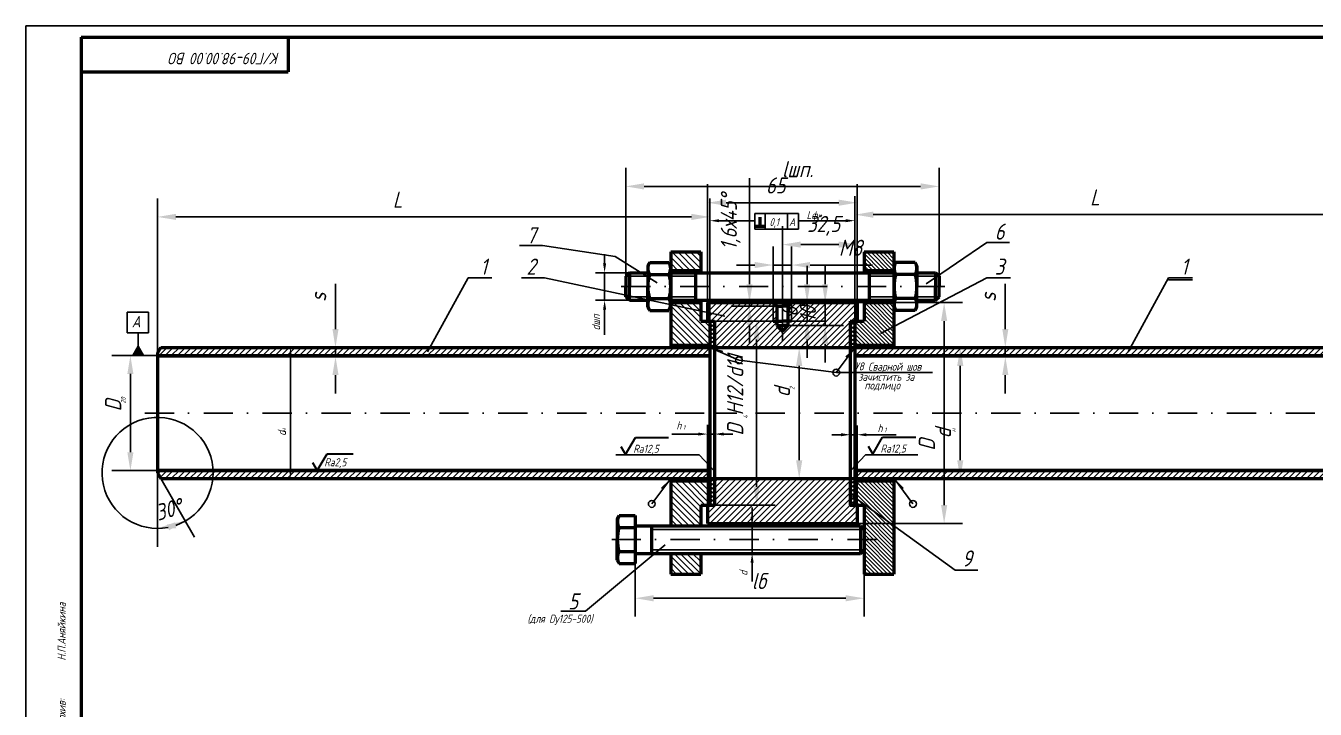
# Model space of a CAD drawing. Header units: millimetres. Extents: x 138 to 6596, y 111 to 3335.
# Drawn here: x 2186.3 to 2466.5, y 556.2 to 704.7 of the extents above; entities that cross this region are included whole.
import ezdxf

# ---------------------------------------------------------------- set-up
doc = ezdxf.new("R2010")
doc.units = ezdxf.units.MM
doc.header["$LTSCALE"] = 0.5
doc.header["$MEASUREMENT"] = 0
doc.linetypes.add('DASHDOT', pattern=[25.4, 12.7, -6.35, 0, -6.35])
doc.styles.get("Standard").update_dxf_attribs({"font": 'romand.shx', "width": 0.8, "oblique": 15, "height": 3.5})
doc.dimstyles.get("Standard").update_dxf_attribs({"dimscale": 0, "dimtxt": 3.5, "dimasz": 4, "dimexe": 4, "dimexo": 0, "dimgap": 2, "dimtad": 1, "dimlfac": 10, "dimrnd": 0.0035, "dimtxsty": 'Standard', "dimcen": 0.09, "dimclrd": 5, "dimazin": 2, "dimtfac": 1, "dimtix": 1, "dimtmove": 0, "dimatfit": 0, "dimfxl": 0, "dimtolj": 1, "dimtzin": 0, "dimarcsym": 0})

# ---------------------------------------------------------------- blocks, each defined once
blk = doc.blocks.new('*D287')
at = {"color": 0, "linetype": 'Continuous', "lineweight": -2}
for p, q in [((2334.48, 644.58), (2334.48, 670.29)), ((2366.98, 644.58), (2366.98, 670.29))]:
    blk.add_line(p, q, dxfattribs=at)
at = {"color": 5, "linetype": 'Continuous', "lineweight": -2}
blk.add_line((2338.48, 666.29), (2362.98, 666.29), dxfattribs=at)
at = {"color": 5, "linetype": 'Continuous', "lineweight": 25}
for points in [[(2338.48, 666.95), (2338.48, 665.62), (2334.48, 666.29)], [(2362.98, 666.95), (2362.98, 665.62), (2366.98, 666.29)]]:
    blk.add_solid(points, dxfattribs=at)
at = {"layer": 'Defpoints', "color": 0, "linetype": 'Continuous', "lineweight": 25}
for p in [(2366.98, 666.29), (2334.48, 644.58), (2366.98, 644.58)]:
    blk.add_point(p, dxfattribs=at)
at = {"color": 0, "linetype": 'Continuous', "lineweight": 25, "insert": (2349.27, 670.04), "char_height": 3.5, "attachment_point": 5}
blk.add_mtext('\\A1;65', dxfattribs=at)
blk = doc.blocks.new('*D288')
at = {"color": 0, "linetype": 'Continuous', "lineweight": -2}
for p, q in [((2335.98, 640.58), (2349.13, 640.58)), ((2335.98, 600.58), (2349.13, 600.58))]:
    blk.add_line(p, q, dxfattribs=at)
at = {"color": 5, "linetype": 'Continuous', "lineweight": -2}
blk.add_line((2345.13, 636.58), (2345.13, 604.58), dxfattribs=at)
at = {"color": 5, "linetype": 'Continuous', "lineweight": 25}
for points in [[(2344.47, 636.58), (2345.8, 636.58), (2345.13, 640.58)], [(2344.47, 604.58), (2345.8, 604.58), (2345.13, 600.58)]]:
    blk.add_solid(points, dxfattribs=at)
at = {"layer": 'Defpoints', "color": 0, "linetype": 'Continuous', "lineweight": 25}
for p in [(2335.98, 640.58), (2335.98, 600.58), (2345.13, 600.58)]:
    blk.add_point(p, dxfattribs=at)
at = {"color": 0, "linetype": 'Continuous', "lineweight": 25, "insert": (2340.47, 624.48), "char_height": 3.5, "attachment_point": 5, "rotation": 90}
blk.add_mtext('\\A1;D Н12/d11', dxfattribs=at)
blk = doc.blocks.new('*D289')
at = {"color": 5, "linetype": 'Continuous', "lineweight": -2}
for p, q in [((2360.02, 648.58), (2360.02, 652.58)), ((2360.02, 639.58), (2360.02, 644.58)), ((2360.02, 635.58), (2360.02, 631.58))]:
    blk.add_line(p, q, dxfattribs=at)
at = {"color": 0, "linetype": 'Continuous', "lineweight": -2}
for p, q in [((2350.73, 644.58), (2364.02, 644.58)), ((2350.73, 639.58), (2364.02, 639.58))]:
    blk.add_line(p, q, dxfattribs=at)
at = {"color": 5, "linetype": 'Continuous', "lineweight": 25}
for points in [[(2359.36, 648.58), (2360.69, 648.58), (2360.02, 644.58)], [(2359.36, 635.58), (2360.69, 635.58), (2360.02, 639.58)]]:
    blk.add_solid(points, dxfattribs=at)
at = {"layer": 'Defpoints', "color": 0, "linetype": 'Continuous', "lineweight": 25}
for p in [(2350.73, 644.58), (2360.02, 644.58), (2350.73, 639.58)]:
    blk.add_point(p, dxfattribs=at)
at = {"color": 0, "linetype": 'Continuous', "lineweight": 25, "insert": (2356.27, 642.08), "char_height": 3.5, "attachment_point": 5, "rotation": 90}
blk.add_mtext('\\A1;10', dxfattribs=at)
blk = doc.blocks.new('*D290')
at = {"color": 5, "linetype": 'Continuous', "lineweight": -2}
for p, q in [((2356.1, 648.58), (2356.1, 652.58)), ((2356.1, 640.58), (2356.1, 644.58)), ((2356.1, 636.58), (2356.1, 632.58))]:
    blk.add_line(p, q, dxfattribs=at)
at = {"color": 0, "linetype": 'Continuous', "lineweight": -2}
for p, q in [((2352.73, 644.58), (2360.1, 644.58)), ((2352.73, 640.58), (2360.1, 640.58))]:
    blk.add_line(p, q, dxfattribs=at)
at = {"color": 5, "linetype": 'Continuous', "lineweight": 25}
for points in [[(2355.43, 648.58), (2356.76, 648.58), (2356.1, 644.58)], [(2355.43, 636.58), (2356.76, 636.58), (2356.1, 640.58)]]:
    blk.add_solid(points, dxfattribs=at)
at = {"layer": 'Defpoints', "color": 0, "linetype": 'Continuous', "lineweight": 25}
for p in [(2352.73, 644.58), (2356.1, 644.58), (2352.73, 640.58)]:
    blk.add_point(p, dxfattribs=at)
at = {"color": 0, "linetype": 'Continuous', "lineweight": 25, "insert": (2352.35, 642.58), "char_height": 3.5, "attachment_point": 5, "rotation": 90}
blk.add_mtext('\\A1;8', dxfattribs=at)
blk = doc.blocks.new('*D291')
at = {"color": 0, "linetype": 'Continuous', "lineweight": -2}
for p, q in [((2348.73, 644.58), (2348.73, 656.74)), ((2352.73, 644.58), (2352.73, 656.74))]:
    blk.add_line(p, q, dxfattribs=at)
at = {"color": 5, "linetype": 'Continuous', "lineweight": -2}
for p, q in [((2344.73, 652.74), (2340.73, 652.74)), ((2348.73, 652.74), (2352.73, 652.74)), ((2356.73, 652.74), (2370.33, 652.74))]:
    blk.add_line(p, q, dxfattribs=at)
at = {"color": 5, "linetype": 'Continuous', "lineweight": 25}
for points in [[(2344.73, 653.41), (2344.73, 652.08), (2348.73, 652.74)], [(2356.73, 653.41), (2356.73, 652.08), (2352.73, 652.74)]]:
    blk.add_solid(points, dxfattribs=at)
at = {"layer": 'Defpoints', "color": 0, "linetype": 'Continuous', "lineweight": 25}
for p in [(2352.73, 652.74), (2348.73, 644.58), (2352.73, 644.58)]:
    blk.add_point(p, dxfattribs=at)
at = {"color": 0, "linetype": 'Continuous', "lineweight": 25, "insert": (2365.53, 656.49), "char_height": 3.5, "attachment_point": 5}
blk.add_mtext('\\A1;М8', dxfattribs=at)
blk = doc.blocks.new('*D292')
at = {"color": 5, "linetype": 'Continuous', "lineweight": -2}
for p, q in [((2343.58, 648.58), (2343.58, 671.65)), ((2343.58, 643.78), (2343.58, 644.58)), ((2343.58, 639.78), (2343.58, 635.78))]:
    blk.add_line(p, q, dxfattribs=at)
at = {"color": 0, "linetype": 'Continuous', "lineweight": -2}
for p, q in [((2348.73, 644.58), (2339.58, 644.58)), ((2349.53, 643.78), (2339.58, 643.78))]:
    blk.add_line(p, q, dxfattribs=at)
at = {"color": 5, "linetype": 'Continuous', "lineweight": 25}
for points in [[(2342.91, 648.58), (2344.25, 648.58), (2343.58, 644.58)], [(2342.91, 639.78), (2344.25, 639.78), (2343.58, 643.78)]]:
    blk.add_solid(points, dxfattribs=at)
at = {"layer": 'Defpoints', "color": 0, "linetype": 'Continuous', "lineweight": 25}
for p in [(2343.58, 644.58), (2348.73, 644.58), (2349.53, 643.78)]:
    blk.add_point(p, dxfattribs=at)
at = {"color": 0, "linetype": 'Continuous', "lineweight": 25, "insert": (2339.5, 662.12), "char_height": 3.5, "attachment_point": 5, "rotation": 90}
blk.add_mtext('\\A1;1,6х45°', dxfattribs=at)
blk = doc.blocks.new('*D293')
at = {"color": 5, "linetype": 'Continuous', "lineweight": -2}
for p, q in [((2253.63, 638.83), (2253.63, 648.66)), ((2253.63, 632.83), (2253.63, 634.83)), ((2253.63, 628.83), (2253.63, 624.83))]:
    blk.add_line(p, q, dxfattribs=at)
at = {"color": 0, "linetype": 'Continuous', "lineweight": -2}
for p, q in [((2334.98, 634.83), (2249.63, 634.83)), ((2334.98, 632.83), (2249.63, 632.83))]:
    blk.add_line(p, q, dxfattribs=at)
at = {"color": 5, "linetype": 'Continuous', "lineweight": 25}
for points in [[(2252.97, 638.83), (2254.3, 638.83), (2253.63, 634.83)], [(2252.97, 628.83), (2254.3, 628.83), (2253.63, 632.83)]]:
    blk.add_solid(points, dxfattribs=at)
at = {"layer": 'Defpoints', "color": 0, "linetype": 'Continuous', "lineweight": 25}
for p in [(2334.98, 634.83), (2253.63, 632.83), (2334.98, 632.83)]:
    blk.add_point(p, dxfattribs=at)
at = {"color": 0, "linetype": 'Continuous', "lineweight": 25, "insert": (2249.88, 645.74), "char_height": 3.5, "attachment_point": 5, "rotation": 90}
blk.add_mtext('\\A1;s', dxfattribs=at)
blk = doc.blocks.new('*D281')
at = {"color": 0, "linetype": 'Continuous', "lineweight": -2}
for p, q in [((2360.5, 634.83), (2393.38, 634.83)), ((2360.5, 606.33), (2393.38, 606.33))]:
    blk.add_line(p, q, dxfattribs=at)
at = {"color": 5, "linetype": 'Continuous', "lineweight": -2}
blk.add_line((2389.38, 630.83), (2389.38, 610.33), dxfattribs=at)
at = {"color": 5, "linetype": 'Continuous', "lineweight": 25}
for points in [[(2388.71, 630.83), (2390.05, 630.83), (2389.38, 634.83)], [(2388.71, 610.33), (2390.05, 610.33), (2389.38, 606.33)]]:
    blk.add_solid(points, dxfattribs=at)
at = {"layer": 'Defpoints', "color": 0, "linetype": 'Continuous', "lineweight": 25}
for p in [(2360.5, 634.83), (2360.5, 606.33), (2389.38, 606.33)]:
    blk.add_point(p, dxfattribs=at)
at = {"color": 0, "linetype": 'Continuous', "lineweight": 25, "insert": (2385.63, 616.17), "char_height": 3.5, "attachment_point": 5, "rotation": 90}
blk.add_mtext('\\A1;d', dxfattribs=at)
blk = doc.blocks.new('*D282')
at = {"color": 5, "linetype": 'Continuous', "lineweight": -2}
for p, q in [((2399.16, 638.83), (2399.16, 648.66)), ((2399.16, 632.83), (2399.16, 634.83)), ((2399.16, 628.83), (2399.16, 624.83))]:
    blk.add_line(p, q, dxfattribs=at)
at = {"color": 0, "linetype": 'Continuous', "lineweight": -2}
for p, q in [((2480.5, 634.83), (2395.16, 634.83)), ((2480.5, 632.83), (2395.16, 632.83))]:
    blk.add_line(p, q, dxfattribs=at)
at = {"color": 5, "linetype": 'Continuous', "lineweight": 25}
for points in [[(2398.5, 638.83), (2399.83, 638.83), (2399.16, 634.83)], [(2398.5, 628.83), (2399.83, 628.83), (2399.16, 632.83)]]:
    blk.add_solid(points, dxfattribs=at)
at = {"layer": 'Defpoints', "color": 0, "linetype": 'Continuous', "lineweight": 25}
for p in [(2480.5, 634.83), (2399.16, 632.83), (2480.5, 632.83)]:
    blk.add_point(p, dxfattribs=at)
at = {"color": 0, "linetype": 'Continuous', "lineweight": 25, "insert": (2395.41, 645.74), "char_height": 3.5, "attachment_point": 5, "rotation": 90}
blk.add_mtext('\\A1;s', dxfattribs=at)
blk = doc.blocks.new('*D283')
at = {"color": 0, "linetype": 'Continuous', "lineweight": -2}
for p, q in [((2350.73, 644.58), (2350.73, 661.18)), ((2366.98, 644.58), (2366.98, 661.18))]:
    blk.add_line(p, q, dxfattribs=at)
at = {"color": 5, "linetype": 'Continuous', "lineweight": -2}
blk.add_line((2354.73, 657.18), (2362.98, 657.18), dxfattribs=at)
at = {"color": 5, "linetype": 'Continuous', "lineweight": 25}
for points in [[(2354.73, 657.85), (2354.73, 656.51), (2350.73, 657.18)], [(2362.98, 657.85), (2362.98, 656.51), (2366.98, 657.18)]]:
    blk.add_solid(points, dxfattribs=at)
at = {"layer": 'Defpoints', "color": 0, "linetype": 'Continuous', "lineweight": 25}
for p in [(2366.98, 657.18), (2350.73, 644.58), (2366.98, 644.58)]:
    blk.add_point(p, dxfattribs=at)
at = {"color": 0, "linetype": 'Continuous', "lineweight": 25, "insert": (2359.69, 661.26), "char_height": 3.5, "attachment_point": 5}
blk.add_mtext('\\A1;32,5', dxfattribs=at)
blk = doc.blocks.new('*D284')
at = {"color": 0, "linetype": 'Continuous', "lineweight": -2}
for p, q in [((2214.98, 633.58), (2214.98, 667.2)), ((2334.98, 634.83), (2334.98, 667.2))]:
    blk.add_line(p, q, dxfattribs=at)
at = {"color": 5, "linetype": 'Continuous', "lineweight": -2}
blk.add_line((2218.98, 663.2), (2330.98, 663.2), dxfattribs=at)
at = {"color": 5, "linetype": 'Continuous', "lineweight": 25}
for points in [[(2218.98, 663.87), (2218.98, 662.54), (2214.98, 663.2)], [(2330.98, 663.87), (2330.98, 662.54), (2334.98, 663.2)]]:
    blk.add_solid(points, dxfattribs=at)
at = {"layer": 'Defpoints', "color": 0, "linetype": 'Continuous', "lineweight": 25}
for p in [(2334.98, 663.2), (2214.98, 633.58), (2334.98, 634.83)]:
    blk.add_point(p, dxfattribs=at)
at = {"color": 0, "linetype": 'Continuous', "lineweight": 25, "insert": (2267.14, 666.95), "char_height": 3.5, "attachment_point": 5}
blk.add_mtext('\\A1;L', dxfattribs=at)
blk = doc.blocks.new('*D285')
at = {"color": 0, "linetype": 'Continuous', "lineweight": -2}
for p, q in [((2366.48, 634.83), (2366.48, 667.69)), ((2486.48, 633.58), (2486.48, 667.69))]:
    blk.add_line(p, q, dxfattribs=at)
at = {"color": 5, "linetype": 'Continuous', "lineweight": -2}
blk.add_line((2370.48, 663.69), (2482.48, 663.69), dxfattribs=at)
at = {"color": 5, "linetype": 'Continuous', "lineweight": 25}
for points in [[(2370.48, 664.36), (2370.48, 663.02), (2366.48, 663.69)], [(2482.48, 664.36), (2482.48, 663.02), (2486.48, 663.69)]]:
    blk.add_solid(points, dxfattribs=at)
at = {"layer": 'Defpoints', "color": 0, "linetype": 'Continuous', "lineweight": 25}
for p in [(2486.48, 663.69), (2366.48, 634.83), (2486.48, 633.58)]:
    blk.add_point(p, dxfattribs=at)
at = {"color": 0, "linetype": 'Continuous', "lineweight": 25, "insert": (2418.64, 667.44), "char_height": 3.5, "attachment_point": 5}
blk.add_mtext('\\A1;L', dxfattribs=at)
blk = doc.blocks.new('*D294')
at = {"color": 0, "linetype": 'Continuous', "lineweight": -2}
for p, q in [((2214.98, 633.08), (2205.07, 633.08)), ((2214.98, 608.08), (2205.07, 608.08))]:
    blk.add_line(p, q, dxfattribs=at)
at = {"color": 5, "linetype": 'Continuous', "lineweight": -2}
blk.add_line((2209.07, 612.08), (2209.07, 629.08), dxfattribs=at)
at = {"color": 5, "linetype": 'Continuous', "lineweight": 25}
for points in [[(2208.41, 629.08), (2209.74, 629.08), (2209.07, 633.08)], [(2208.41, 612.08), (2209.74, 612.08), (2209.07, 608.08)]]:
    blk.add_solid(points, dxfattribs=at)
at = {"layer": 'Defpoints', "color": 0, "linetype": 'Continuous', "lineweight": 25}
for p in [(2209.07, 633.08), (2214.98, 633.08), (2214.98, 608.08)]:
    blk.add_point(p, dxfattribs=at)
at = {"color": 0, "linetype": 'Continuous', "lineweight": 25, "insert": (2205.32, 622.21), "char_height": 3.5, "attachment_point": 5, "rotation": 90}
blk.add_mtext('\\A1;D', dxfattribs=at)
blk = doc.blocks.new('*D295')
at = {"color": 0, "linetype": 'Continuous', "lineweight": -2}
for p, q in [((2318.73, 593.08), (2318.73, 576.34)), ((2368.48, 593.08), (2368.48, 576.34))]:
    blk.add_line(p, q, dxfattribs=at)
at = {"color": 5, "linetype": 'Continuous', "lineweight": -2}
blk.add_line((2322.73, 580.34), (2364.48, 580.34), dxfattribs=at)
at = {"color": 5, "linetype": 'Continuous', "lineweight": 25}
for points in [[(2322.73, 581), (2322.73, 579.67), (2318.73, 580.34)], [(2364.48, 581), (2364.48, 579.67), (2368.48, 580.34)]]:
    blk.add_solid(points, dxfattribs=at)
at = {"layer": 'Defpoints', "color": 0, "linetype": 'Continuous', "lineweight": 25}
for p in [(2318.73, 593.08), (2368.48, 593.08), (2368.48, 580.34)]:
    blk.add_point(p, dxfattribs=at)
at = {"color": 0, "linetype": 'Continuous', "lineweight": 25, "insert": (2345.62, 584.09), "char_height": 3.5, "attachment_point": 5}
blk.add_mtext('\\A1;lб', dxfattribs=at)
blk = doc.blocks.new('*D296')
at = {"color": 0, "linetype": 'Continuous', "lineweight": -2}
for p, q in [((2316.68, 648.08), (2316.68, 673.83)), ((2384.77, 648.08), (2384.77, 673.83))]:
    blk.add_line(p, q, dxfattribs=at)
at = {"color": 5, "linetype": 'Continuous', "lineweight": -2}
blk.add_line((2320.68, 669.83), (2380.77, 669.83), dxfattribs=at)
at = {"color": 5, "linetype": 'Continuous', "lineweight": 25}
for points in [[(2320.68, 670.5), (2320.68, 669.16), (2316.68, 669.83)], [(2380.77, 670.5), (2380.77, 669.16), (2384.77, 669.83)]]:
    blk.add_solid(points, dxfattribs=at)
at = {"layer": 'Defpoints', "color": 0, "linetype": 'Continuous', "lineweight": 25}
for p in [(2384.77, 669.83), (2316.68, 648.08), (2384.77, 648.08)]:
    blk.add_point(p, dxfattribs=at)
at = {"color": 0, "linetype": 'Continuous', "lineweight": 25, "insert": (2354.04, 673.58), "char_height": 3.5, "attachment_point": 5}
blk.add_mtext('\\A1;lшп.', dxfattribs=at)
blk = doc.blocks.new('*D286')
at = {"color": 0, "linetype": 'Continuous', "lineweight": -2}
for p, q in [((2365.48, 634.83), (2350.38, 634.83)), ((2365.48, 606.33), (2350.38, 606.33))]:
    blk.add_line(p, q, dxfattribs=at)
at = {"color": 5, "linetype": 'Continuous', "lineweight": -2}
blk.add_line((2354.38, 630.83), (2354.38, 610.33), dxfattribs=at)
at = {"color": 5, "linetype": 'Continuous', "lineweight": 25}
for points in [[(2353.71, 630.83), (2355.05, 630.83), (2354.38, 634.83)], [(2353.71, 610.33), (2355.05, 610.33), (2354.38, 606.33)]]:
    blk.add_solid(points, dxfattribs=at)
at = {"layer": 'Defpoints', "color": 0, "linetype": 'Continuous', "lineweight": 25}
for p in [(2365.48, 634.83), (2354.38, 606.33), (2365.48, 606.33)]:
    blk.add_point(p, dxfattribs=at)
at = {"color": 0, "linetype": 'Continuous', "lineweight": 25, "insert": (2350.63, 625.1), "char_height": 3.5, "attachment_point": 5, "rotation": 90}
blk.add_mtext('\\A1;d', dxfattribs=at)
blk = doc.blocks.new('*D298')
at = {"color": 0, "linetype": 'Continuous', "lineweight": -2}
for p, q in [((2366.98, 644.58), (2389.87, 644.58)), ((2366.98, 596.58), (2389.87, 596.58))]:
    blk.add_line(p, q, dxfattribs=at)
at = {"color": 5, "linetype": 'Continuous', "lineweight": -2}
blk.add_line((2385.87, 640.58), (2385.87, 600.58), dxfattribs=at)
at = {"color": 5, "linetype": 'Continuous', "lineweight": 25}
for points in [[(2385.2, 640.58), (2386.54, 640.58), (2385.87, 644.58)], [(2385.2, 600.58), (2386.54, 600.58), (2385.87, 596.58)]]:
    blk.add_solid(points, dxfattribs=at)
at = {"layer": 'Defpoints', "color": 0, "linetype": 'Continuous', "lineweight": 25}
for p in [(2366.98, 644.58), (2366.98, 596.58), (2385.87, 596.58)]:
    blk.add_point(p, dxfattribs=at)
at = {"color": 0, "linetype": 'Continuous', "lineweight": 25, "insert": (2382.12, 613.67), "char_height": 3.5, "attachment_point": 5, "rotation": 90}
blk.add_mtext('\\A1;D', dxfattribs=at)
blk = doc.blocks.new('*D299')
at = {"color": 0, "linetype": 'Continuous', "lineweight": -2}
for p, q in [((2215.7, 606.33), (2222.98, 593.65)), ((2214.98, 604.27), (2214.98, 591.52))]:
    blk.add_line(p, q, dxfattribs=at)
at = {"color": 5, "linetype": 'Continuous', "lineweight": -2}
blk.add_arc((2214.98, 607.58), 12.07, 289.0824, 280.8153, dxfattribs=at)
at = {"color": 5, "linetype": 'Continuous', "lineweight": 25}
for points in [[(2219.03, 595.52), (2218.81, 596.84), (2214.98, 595.52)], [(2217.01, 596.35), (2217.47, 595.1), (2220.99, 597.12)]]:
    blk.add_solid(points, dxfattribs=at)
at = {"layer": 'Defpoints', "color": 0, "linetype": 'Continuous', "lineweight": 25}
for p in [(2214.98, 607.58), (2214.98, 607.58), (2215.7, 606.33), (2214.98, 604.27), (2217.06, 595.7)]:
    blk.add_point(p, dxfattribs=at)
at = {"color": 0, "linetype": 'Continuous', "lineweight": 25, "insert": (2217.34, 599.61), "char_height": 3.5, "attachment_point": 5, "rotation": 16.5071}
blk.add_mtext('\\A1;30°', dxfattribs=at)

msp = doc.modelspace()

# ---------------------------------------------------------------- hatches: boundary and pattern name
at = {"linetype": 'Continuous', "lineweight": 25}
h = msp.add_hatch(dxfattribs=at)
h.set_pattern_fill('ANSI31', color=256, scale=7.5, angle=90, style=0)
h.set_pattern_definition([(135, (2118.6246, 347.8918), (-0.6629126, -0.6629126), [])])
h.paths.add_polyline_path([(2332.9765, 651.5812), (2332.9765, 655.5812), (2326.4765, 655.5812), (2326.4765, 651.5812)])
h.paths.add_polyline_path([(2332.9765, 642.7328), (2332.9765, 644.5812), (2326.4765, 644.5812), (2326.4765, 644.1126)])
h.paths.add_polyline_path([(2332.9765, 640.5812), (2332.9765, 642.7328), (2326.4765, 644.1126), (2326.4765, 635.3312), (2334.9765, 635.3312), (2334.9765, 640.5812)])
h.paths.add_polyline_path([(2332.9765, 600.5812), (2334.9765, 600.5812), (2334.9765, 605.8312), (2326.4765, 605.8312), (2326.4765, 596.0812), (2332.9765, 596.0812)])
h.paths.add_polyline_path([(2332.9765, 585.5812), (2332.9765, 590.0812), (2326.4765, 590.0812), (2326.4765, 585.5812)])
h = msp.add_hatch(dxfattribs=at)
h.set_pattern_fill('ANSI31', color=256, scale=5, angle=90, style=0)
h.set_pattern_definition([(135, (2118.0942, 337.2926), (-0.4419417, -0.4419417), [])])
h.paths.add_polyline_path([(2374.9765, 644.5812), (2368.4765, 644.5812), (2368.4765, 640.5812), (2366.4765, 640.5812), (2366.4765, 635.3312), (2374.9765, 635.3312)])
h.paths.add_polyline_path([(2368.4765, 655.5812), (2368.4765, 651.5812), (2374.9765, 651.5812), (2374.9765, 655.5812)])
h.paths.add_polyline_path([(2368.4765, 593.0812), (2368.4765, 585.5812), (2374.9765, 585.5812), (2374.9765, 605.8312), (2366.4765, 605.8312), (2366.4765, 600.5812), (2368.4765, 600.5812)])
h = msp.add_hatch(dxfattribs=at)
h.set_pattern_fill('ANSI31', color=256, scale=7.5, style=0)
h.set_pattern_definition([(45, (2118.0942, 337.2926), (-0.6629126, 0.6629126), [])])
h.paths.add_polyline_path([(2350.7265, 638.4046), (2349.5316, 639.5812), (2349.5316, 640.5812), (2348.7265, 640.5812), (2348.7265, 644.5812), (2334.9765, 644.5812), (2334.9765, 640.5812), (2335.9765, 640.5812), (2335.9765, 634.8312), (2365.4765, 634.8312), (2365.4765, 640.5812), (2366.4765, 640.5812), (2366.4765, 644.5812), (2352.7265, 644.5812), (2352.7265, 640.5812), (2351.9215, 640.5812), (2351.9215, 639.5812)])
h.paths.add_polyline_path([(2366.9765, 644.5812), (2366.4765, 644.5812), (2366.4765, 640.5812), (2366.9765, 640.5812)])
h.paths.add_polyline_path([(2352.7265, 644.5812), (2351.9215, 643.7812), (2351.9215, 640.5812), (2352.7265, 640.5812)], flags=17)
h.paths.add_polyline_path([(2349.5316, 643.7812), (2348.7265, 644.5812), (2348.7265, 640.5812), (2349.5316, 640.5812)], flags=17)
h.paths.add_polyline_path([(2334.9765, 644.5812), (2334.4765, 644.5812), (2334.4765, 642.4143), (2334.9765, 642.3082)])
h.paths.add_polyline_path([(2334.9765, 642.3082), (2334.4765, 642.4143), (2334.4765, 640.5812), (2334.9765, 640.5812)])
h.paths.add_polyline_path([(2365.4765, 606.3312), (2335.9765, 606.3312), (2335.9765, 600.5812), (2334.4765, 600.5812), (2334.4765, 596.5812), (2366.9765, 596.5812), (2366.9765, 600.5812), (2365.4765, 600.5812)])
h.paths.add_polyline_path([(2356.8361, 640.5872), (2356.8361, 643.5752), (2359.4611, 643.5752), (2359.4611, 640.5872)], flags=24)
h.paths.add_polyline_path([(2352.9101, 641.5541), (2352.9101, 643.6083), (2355.5351, 643.6083), (2355.5351, 641.5541)], flags=24)
h = msp.add_hatch(dxfattribs=at)
h.set_pattern_fill('ANSI37', color=256, scale=5, style=0)
h.set_pattern_definition([(45, (2118.0942, 337.2926), (-0.4419417, 0.4419417), []), (135, (2118.0942, 337.2926), (-0.4419417, -0.4419417), [])])
h.paths.add_polyline_path([(2334.9765, 635.3312), (2334.9765, 634.8312), (2335.9765, 634.8312), (2335.9765, 640.5812), (2334.9765, 640.5812)])
h.paths.add_polyline_path([(2366.4765, 640.5812), (2365.4765, 640.5812), (2365.4765, 634.8312), (2366.4765, 634.8312), (2366.4765, 635.3312)])
h.paths.add_polyline_path([(2335.9765, 606.3312), (2334.9765, 606.3312), (2334.9765, 600.5812), (2335.9765, 600.5812)])
h.paths.add_polyline_path([(2366.4765, 606.3312), (2365.4765, 606.3312), (2365.4765, 600.5812), (2366.4765, 600.5812)])
h = msp.add_hatch(dxfattribs=at)
h.set_pattern_fill('ANSI37', color=256, scale=0.125, style=0)
h.set_pattern_definition([(45, (2118.094196, 337.127994), (-0.01104854346, 0.01104854346), []), (135, (2118.094196, 337.127994), (-0.01104854346, -0.01104854346), [])])
h.paths.add_polyline_path([(2210.7494, 635.0885), (2210.7452, 635.0813), (2210.7452, 633.0812), (2211.9409, 633.0812)])
h.paths.add_polyline_path([(2209.5748, 633.0812), (2210.7452, 633.0812), (2210.7452, 635.0813)])
h = msp.add_hatch(dxfattribs=at)
h.set_pattern_fill('ANSI31', color=256, scale=7.5, style=0)
h.set_pattern_definition([(45, (2119.122, 352.3653), (-0.6629126, 0.6629126), [])])
h.paths.add_polyline_path([(2334.4765, 608.0812), (2249.6583, 608.0812), (2249.6575, 608.0799), (2249.6568, 608.0812), (2214.9765, 608.0812), (2214.9765, 607.5812), (2215.6342, 606.4374), (2215.7404, 606.3312), (2245.853, 606.3312), (2326.4528, 606.3312), (2326.4765, 606.358), (2326.4765, 606.3312), (2334.4765, 606.3312)])
h.paths.add_polyline_path([(2486.4765, 607.5812), (2486.4765, 608.0812), (2366.9765, 608.0812), (2366.9765, 606.3312), (2374.9979, 606.3312), (2374.9765, 606.3598), (2374.9765, 606.358), (2375.0002, 606.3312), (2485.7127, 606.3312), (2485.8189, 606.4374)])
h.paths.add_polyline_path([(2486.4765, 633.5812), (2485.7578, 634.8312), (2366.4947, 634.8312), (2366.4765, 634.8069), (2366.4765, 633.0812), (2486.4765, 633.0812)])

# ---------------------------------------------------------------- linework, layer by layer
at = {"color": 4}
msp.add_line((2608.8466, 704.7306), (2186.3466, 704.7306), dxfattribs=at)
at = {"linetype": 'Continuous', "lineweight": 25}
for p, q in [((2186.3466, 704.7306), (2186.3466, 407.7306)), ((2334.9765, 640.5812), (2334.9765, 664.121)), ((2366.4765, 640.5812), (2366.4765, 664.121)), ((2298.6447, 656.9677), (2293.6232, 656.9677)), ((2314.3697, 654.591), (2298.6447, 656.9677)), ((2381.9401, 648.6791), (2395.1381, 657.658)), ((2395.1381, 657.658), (2400.0523, 657.658)), ((2323.4876, 648.9133), (2314.3697, 654.591)), ((2273.6592, 633.9112), (2282.4282, 649.9936)), ((2282.4282, 649.9936), (2287.5942, 649.9936)), ((2299.0387, 649.9374), (2294.0104, 649.9374)), ((2338.2596, 641.6112), (2299.0387, 649.9374)), ((2317.4808, 651.0812), (2310.1018, 651.0812)), ((2316.6808, 650.2936), (2321.4808, 650.2936)), ((2326.2131, 650.2936), (2331.8439, 650.2936)), ((2375.2399, 650.2936), (2369.6091, 650.2936)), ((2395.1407, 649.9936), (2372.0222, 637.8902)), ((2384.7722, 650.2936), (2379.9722, 650.2936)), ((2395.1407, 649.9936), (2400.3067, 649.9936)), ((2425.8793, 633.9112), (2434.6483, 649.9936)), ((2434.6483, 649.9936), (2439.8143, 649.9936)), ((2434.6483, 649.4936), (2439.8143, 649.4936)), ((2317.4808, 645.0812), (2310.1018, 645.0812)), ((2316.6808, 645.8688), (2321.4808, 645.8688)), ((2326.4722, 645.8688), (2331.8439, 645.8688)), ((2348.7265, 644.5812), (2348.7265, 640.5812)), ((2350.7265, 646.4505), (2350.7265, 636.2326)), ((2352.7265, 644.5812), (2352.7265, 640.5812)), ((2374.9808, 645.8688), (2369.6091, 645.8688)), ((2384.7722, 645.8688), (2379.9722, 645.8688)), ((2215.3147, 633.0797), (2217.0647, 634.8297)), ((2215.6342, 634.725), (2215.7389, 634.8297)), ((2215.6952, 634.8312), (2245.853, 634.8312)), ((2216.6406, 633.0797), (2218.3906, 634.8297)), ((2217.9664, 633.0797), (2219.7164, 634.8297)), ((2219.2922, 633.0797), (2221.0422, 634.8297)), ((2220.618, 633.0797), (2222.368, 634.8297)), ((2221.9439, 633.0797), (2223.6939, 634.8297)), ((2223.2697, 633.0797), (2225.0197, 634.8297)), ((2224.5955, 633.0797), (2226.3455, 634.8297)), ((2225.9213, 633.0797), (2227.6713, 634.8297)), ((2227.2472, 633.0797), (2228.9972, 634.8297)), ((2228.573, 633.0797), (2230.323, 634.8297)), ((2229.8988, 633.0797), (2231.6488, 634.8297)), ((2231.2246, 633.0797), (2232.9746, 634.8297)), ((2232.5505, 633.0797), (2234.3005, 634.8297)), ((2233.8763, 633.0797), (2235.6263, 634.8297)), ((2235.2021, 633.0797), (2236.9521, 634.8297)), ((2236.5279, 633.0797), (2238.2779, 634.8297)), ((2237.8538, 633.0797), (2239.6038, 634.8297)), ((2239.1796, 633.0797), (2240.9296, 634.8297)), ((2240.5054, 633.0797), (2242.2554, 634.8297)), ((2241.8312, 633.0797), (2243.5812, 634.8297)), ((2243.1571, 633.0797), (2244.9071, 634.8297)), ((2244.4829, 633.0797), (2246.2329, 634.8297)), ((2245.8087, 633.0797), (2247.5587, 634.8297)), ((2247.1345, 633.0797), (2248.8845, 634.8297)), ((2248.4604, 633.0797), (2250.2104, 634.8297)), ((2249.7862, 633.0797), (2251.5362, 634.8297)), ((2251.112, 633.0797), (2252.862, 634.8297)), ((2252.4378, 633.0797), (2254.1878, 634.8297)), ((2253.7637, 633.0797), (2255.5137, 634.8297)), ((2255.0895, 633.0797), (2256.8395, 634.8297)), ((2256.4153, 633.0797), (2258.1653, 634.8297)), ((2257.7411, 633.0797), (2259.4911, 634.8297)), ((2259.067, 633.0797), (2260.817, 634.8297)), ((2260.3928, 633.0797), (2262.1428, 634.8297)), ((2261.7186, 633.0797), (2263.4686, 634.8297)), ((2263.0444, 633.0797), (2264.7944, 634.8297)), ((2264.3703, 633.0797), (2266.1203, 634.8297)), ((2265.6961, 633.0797), (2267.4461, 634.8297)), ((2267.0219, 633.0797), (2268.7719, 634.8297)), ((2268.3477, 633.0797), (2270.0977, 634.8297)), ((2269.6736, 633.0797), (2271.4236, 634.8297)), ((2270.9994, 633.0797), (2272.7494, 634.8297)), ((2272.3252, 633.0797), (2274.0752, 634.8297)), ((2273.651, 633.0797), (2275.401, 634.8297)), ((2274.9769, 633.0797), (2276.7269, 634.8297)), ((2276.3027, 633.0797), (2278.0527, 634.8297)), ((2277.6285, 633.0797), (2279.3785, 634.8297)), ((2278.9543, 633.0797), (2280.7043, 634.8297)), ((2280.2802, 633.0797), (2282.0302, 634.8297)), ((2281.606, 633.0797), (2283.356, 634.8297)), ((2282.9318, 633.0797), (2284.6818, 634.8297)), ((2284.2576, 633.0797), (2286.0076, 634.8297)), ((2285.5835, 633.0797), (2287.3335, 634.8297)), ((2286.9093, 633.0797), (2288.6593, 634.8297)), ((2288.2351, 633.0797), (2289.9851, 634.8297)), ((2289.5609, 633.0797), (2291.3109, 634.8297)), ((2290.8868, 633.0797), (2292.6368, 634.8297)), ((2292.2126, 633.0797), (2293.9626, 634.8297)), ((2293.5384, 633.0797), (2295.2884, 634.8297)), ((2294.8642, 633.0797), (2296.6142, 634.8297)), ((2296.1901, 633.0797), (2297.9401, 634.8297)), ((2297.5159, 633.0797), (2299.2659, 634.8297)), ((2298.8417, 633.0797), (2300.5917, 634.8297)), ((2300.1675, 633.0797), (2301.9175, 634.8297)), ((2301.4934, 633.0797), (2303.2434, 634.8297)), ((2302.8192, 633.0797), (2304.5692, 634.8297)), ((2304.145, 633.0797), (2305.895, 634.8297)), ((2305.4708, 633.0797), (2307.2208, 634.8297)), ((2306.7967, 633.0797), (2308.5467, 634.8297)), ((2308.1225, 633.0797), (2309.8725, 634.8297)), ((2309.4483, 633.0797), (2311.1983, 634.8297)), ((2310.7741, 633.0797), (2312.5241, 634.8297)), ((2312.1, 633.0797), (2313.85, 634.8297)), ((2313.4258, 633.0797), (2315.1758, 634.8297)), ((2314.7516, 633.0797), (2316.5016, 634.8297)), ((2316.0775, 633.0797), (2317.8275, 634.8297)), ((2317.4033, 633.0797), (2319.1533, 634.8297)), ((2318.7291, 633.0797), (2320.4791, 634.8297)), ((2320.0549, 633.0797), (2321.8049, 634.8297)), ((2321.3808, 633.0797), (2323.1308, 634.8297)), ((2322.7066, 633.0797), (2324.4566, 634.8297)), ((2324.0324, 633.0797), (2325.7824, 634.8297)), ((2325.3582, 633.0797), (2327.1082, 634.8297)), ((2326.6841, 633.0797), (2328.4341, 634.8297)), ((2328.0099, 633.0797), (2329.7599, 634.8297)), ((2329.3357, 633.0797), (2331.0857, 634.8297)), ((2330.6615, 633.0797), (2332.4115, 634.8297)), ((2331.9874, 633.0797), (2333.7374, 634.8297)), ((2333.3132, 633.0797), (2334.9765, 634.7431)), ((2334.5765, 633.0797), (2334.9765, 633.4798)), ((2214.9765, 633.0812), (2210.7474, 633.0812)), ((2214.9765, 632.8312), (2334.9765, 632.8312)), ((2341.3142, 632.0651), (2362.4518, 629.3803)), ((2366.4765, 632.8312), (2486.4765, 632.8312)), ((2362.4518, 629.3803), (2383.3072, 629.3803)), ((2334.4765, 600.5812), (2334.4765, 618.056)), ((2335.9765, 600.5812), (2335.9765, 616.9238)), ((2365.4765, 600.5812), (2365.4765, 617.8712)), ((2366.9765, 600.5812), (2366.9765, 617.8712)), ((2321.2802, 611.5226), (2314.5568, 611.5282)), ((2332.6533, 611.5226), (2321.2802, 611.5226)), ((2335.9765, 607.9703), (2332.6533, 611.5226)), ((2365.4765, 607.9703), (2368.7997, 611.5226)), ((2368.7997, 611.5226), (2380.1728, 611.5226)), ((2214.9765, 608.3312), (2334.9765, 608.3312)), ((2366.4765, 608.3312), (2486.4765, 608.3312)), ((2214.9765, 607.5812), (2214.9765, 604.2742)), ((2215.6342, 606.4374), (2215.7389, 606.3327)), ((2215.6952, 606.3312), (2245.853, 606.3312)), ((2365.9504, 602.5917), (2388.2729, 586.4646)), ((2368.4765, 595.2845), (2322.2746, 595.2845)), ((2325.2921, 591.9424), (2307.9501, 577.5306)), ((2368.4765, 590.8779), (2322.2746, 590.8779)), ((2388.2729, 586.4646), (2393.171, 586.4646)), ((2307.9501, 577.5306), (2302.6273, 577.5306))]:
    msp.add_line(p, q, dxfattribs=at)
for p, q in [((2188.3466, 704.7306), (2608.8466, 704.7306)), ((2208.3963, 638.0329), (2208.3963, 642.4938)), ((2208.3963, 642.4938), (2213.0174, 642.4938)), ((2213.0174, 642.4938), (2213.0174, 638.0329)), ((2213.0174, 638.0329), (2208.3963, 638.0329)), ((2210.7452, 633.0812), (2210.7452, 638.0329)), ((2211.0278, 638.0329), (2213.0174, 638.0329)), ((2209.5748, 633.0812), (2210.7494, 635.0885)), ((2210.7494, 635.0885), (2211.9409, 633.0812)), ((2334.9783, 634.829), (2341.2688, 632.0696)), ((2366.5356, 634.886), (2362.4246, 629.3828)), ((2211.9409, 633.0812), (2209.5748, 633.0812)), ((2326.4676, 606.3479), (2322.3566, 600.8447)), ((2374.9854, 606.3479), (2379.0964, 600.8447))]:
    msp.add_line(p, q)
at = {"lineweight": 50}
for p, q in [((2198.3466, 702.2306), (2198.3466, 410.2306)), ((2198.3466, 702.2306), (2606.3466, 702.2306)), ((2243.3466, 702.2306), (2243.3466, 694.7306)), ((2198.3466, 694.7306), (2243.3466, 694.7306)), ((2344.8857, 661.1871), (2346.8619, 661.1871)), ((2345.8738, 661.1871), (2345.8738, 663.1386))]:
    msp.add_line(p, q, dxfattribs=at)
at = {"color": 5, "linetype": 'Continuous', "lineweight": 25}
for p, q in [((2336.9765, 662.3754), (2344.7734, 662.3754)), ((2354.2279, 662.3754), (2364.4765, 662.3754)), ((2312.1018, 653.0812), (2312.1018, 655.0812)), ((2312.1018, 651.0812), (2312.1018, 645.0812)), ((2312.1018, 643.0812), (2312.1018, 637.5648)), ((2243.853, 632.8312), (2243.853, 608.3312)), ((2332.4765, 616.0108), (2326.7196, 616.0108)), ((2335.9765, 616.0108), (2334.4765, 616.0108)), ((2337.9765, 616.0108), (2339.9765, 616.0108)), ((2363.4765, 615.8712), (2361.4765, 615.8712)), ((2365.4765, 615.8712), (2366.9765, 615.8712)), ((2368.9765, 615.8712), (2375.4668, 615.8712)), ((2344.1478, 598.0812), (2344.1478, 600.0812)), ((2344.1478, 596.0812), (2344.1478, 590.0812)), ((2344.1478, 588.0812), (2344.1478, 584.0023))]:
    msp.add_line(p, q, dxfattribs=at)
at = {"lineweight": 25}
for p, q in [((2344.7734, 660.5587), (2344.7734, 663.9167)), ((2344.7734, 663.9167), (2353.7114, 663.9167)), ((2344.7959, 663.9167), (2347.5581, 663.9167)), ((2346.9967, 663.9167), (2346.9967, 660.5587)), ((2351.8746, 660.5587), (2351.8746, 663.9167)), ((2353.5542, 663.9167), (2354.2279, 663.9167)), ((2354.2279, 663.9167), (2354.2279, 660.5587)), ((2354.2279, 660.5587), (2344.7734, 660.5587)), ((2347.5581, 660.5587), (2351.6004, 660.5587))]:
    msp.add_line(p, q, dxfattribs=at)
at = {"linetype": 'Continuous', "lineweight": 50}
for p, q in [((2326.4765, 655.5812), (2326.4765, 634.8312)), ((2326.4765, 655.5812), (2332.9765, 655.5812)), ((2332.9765, 655.5812), (2332.9765, 651.0812)), ((2368.4765, 655.5812), (2368.4765, 651.0812)), ((2368.4765, 655.5812), (2374.9765, 655.5812)), ((2374.9765, 655.5812), (2374.9765, 634.8312)), ((2321.4808, 652.5824), (2321.8974, 653.3074)), ((2321.8974, 653.3074), (2326.0499, 653.3074)), ((2326.4722, 652.5824), (2326.0556, 653.3074)), ((2374.9808, 652.5824), (2375.3974, 653.3074)), ((2379.5556, 653.3074), (2375.4031, 653.3074)), ((2379.9722, 652.5824), (2379.5556, 653.3074)), ((2317.4808, 651.0812), (2316.6808, 650.2936)), ((2317.4808, 651.0812), (2316.6808, 650.2936)), ((2316.6808, 650.2936), (2316.6808, 648.0824)), ((2316.6808, 650.2936), (2316.6808, 648.0812)), ((2316.6808, 650.2854), (2316.6808, 648.0824)), ((2316.6808, 650.2854), (2316.6808, 648.0824)), ((2317.4808, 651.0812), (2321.4808, 651.0812)), ((2317.4808, 651.0812), (2317.4808, 648.0824)), ((2317.4808, 651.0812), (2317.4808, 648.0824)), ((2317.4808, 651.0812), (2317.4808, 648.0824)), ((2317.4808, 651.0812), (2317.4808, 648.0824)), ((2321.4808, 652.5824), (2321.4808, 648.0824)), ((2321.8489, 650.6924), (2326.1041, 650.6924)), ((2326.4722, 652.5824), (2326.4722, 648.0824)), ((2326.4722, 651.5812), (2332.9765, 651.5812)), ((2326.4722, 651.0812), (2374.9808, 651.0812)), ((2331.8585, 651.0812), (2331.8585, 645.0812)), ((2368.4765, 651.5812), (2374.9765, 651.5812)), ((2369.5945, 651.0812), (2369.5945, 645.0812)), ((2374.9808, 652.5824), (2374.9808, 648.0824)), ((2379.6041, 650.6924), (2375.3489, 650.6924)), ((2379.9722, 652.5824), (2379.9722, 648.0824)), ((2379.9722, 651.0812), (2383.9722, 651.0812)), ((2383.9722, 651.0812), (2383.9722, 648.0812)), ((2383.9722, 651.0812), (2383.9722, 648.0824)), ((2383.9722, 651.0812), (2384.7722, 650.2936)), ((2383.9722, 651.0812), (2383.9722, 648.0824)), ((2383.9722, 651.0812), (2383.9722, 648.0824)), ((2383.9722, 651.0812), (2383.9722, 648.0824)), ((2383.9722, 651.0812), (2384.7722, 650.2936)), ((2383.9789, 651.0699), (2384.7772, 650.2805)), ((2383.9789, 651.0699), (2384.7772, 650.2805)), ((2384.7722, 650.2936), (2384.7722, 648.0824)), ((2384.7722, 650.2936), (2384.7722, 648.0812)), ((2384.7722, 650.2854), (2384.7722, 648.0824)), ((2384.7722, 650.2854), (2384.7722, 648.0824)), ((2316.6808, 645.877), (2316.6808, 648.0812)), ((2316.6808, 645.877), (2316.6808, 648.08)), ((2316.6808, 645.8688), (2316.6808, 648.08)), ((2316.6808, 645.8688), (2316.6808, 648.08)), ((2317.4808, 645.0812), (2317.4808, 648.08)), ((2317.4808, 645.0812), (2317.4808, 648.08)), ((2317.4808, 645.0812), (2317.4808, 648.08)), ((2317.4808, 645.0812), (2317.4808, 648.08)), ((2321.4808, 643.5824), (2321.4808, 648.0824)), ((2326.4722, 643.5824), (2326.4722, 648.0824)), ((2374.9808, 643.5824), (2374.9808, 648.0824)), ((2379.9722, 643.5824), (2379.9722, 648.0824)), ((2383.9722, 645.0812), (2383.9722, 648.0812)), ((2383.9722, 645.0812), (2383.9722, 648.08)), ((2383.9722, 645.0812), (2383.9722, 648.08)), ((2383.9722, 645.0812), (2383.9722, 648.08)), ((2383.9722, 645.0812), (2383.9722, 648.08)), ((2384.7722, 645.877), (2384.7722, 648.0812)), ((2384.7722, 645.877), (2384.7722, 648.08)), ((2384.7722, 645.8688), (2384.7722, 648.08)), ((2384.7722, 645.8688), (2384.7722, 648.08)), ((2317.4808, 645.0812), (2316.6808, 645.8688)), ((2317.4808, 645.0812), (2316.6808, 645.8688)), ((2317.4808, 645.0812), (2321.4808, 645.0812)), ((2321.8489, 645.4724), (2326.1041, 645.4724)), ((2326.4722, 645.0812), (2374.9765, 645.0812)), ((2326.4765, 644.5812), (2332.9765, 644.5812)), ((2332.9765, 645.0812), (2332.9765, 640.5812)), ((2334.4765, 644.5812), (2334.4765, 640.5812)), ((2334.4765, 644.5812), (2366.9765, 644.5812)), ((2348.7265, 644.5812), (2349.5316, 643.7812)), ((2352.7265, 644.5812), (2351.9215, 643.7812)), ((2366.9765, 644.5812), (2366.9765, 640.5812)), ((2368.4765, 645.0812), (2368.4765, 640.5812)), ((2368.4765, 644.5812), (2374.9765, 644.5812)), ((2379.6041, 645.4724), (2375.3489, 645.4724)), ((2379.9722, 645.0812), (2383.9722, 645.0812)), ((2383.9722, 645.0812), (2384.7722, 645.8688)), ((2383.9722, 645.0812), (2384.7722, 645.8688)), ((2383.9789, 645.0925), (2384.7772, 645.8819)), ((2383.9789, 645.0925), (2384.7772, 645.8819)), ((2321.4808, 643.5824), (2321.8974, 642.8574)), ((2321.8974, 642.8574), (2326.0499, 642.8574)), ((2326.4722, 643.5824), (2326.0556, 642.8574)), ((2349.5316, 643.7812), (2350.7265, 643.7812)), ((2349.5316, 643.7812), (2349.5316, 639.5812)), ((2351.9215, 643.7812), (2350.7265, 643.7812)), ((2351.9215, 643.7812), (2351.9215, 639.5812)), ((2374.9808, 643.5824), (2375.3974, 642.8574)), ((2379.5556, 642.8574), (2375.4031, 642.8574)), ((2379.9722, 643.5824), (2379.5556, 642.8574)), ((2332.9765, 640.5812), (2335.9765, 640.5812)), ((2334.9765, 640.5812), (2334.9765, 635.3312)), ((2335.9765, 640.5812), (2335.9765, 600.5812)), ((2348.7265, 640.5812), (2350.7265, 640.5812)), ((2349.5316, 639.5812), (2350.7265, 639.5812)), ((2349.5316, 639.5812), (2350.7265, 638.4046)), ((2352.7265, 640.5812), (2350.7265, 640.5812)), ((2351.9215, 639.5812), (2350.7265, 639.5812)), ((2351.9215, 639.5812), (2350.7265, 638.4046)), ((2365.4765, 640.5812), (2365.4765, 600.5812)), ((2365.4765, 640.5812), (2368.4765, 640.5812)), ((2366.4765, 640.5812), (2366.4765, 635.3312)), ((2214.9765, 633.5812), (2215.6952, 634.8312)), ((2214.9765, 633.5812), (2214.9765, 607.5812)), ((2215.6952, 634.8312), (2366.4765, 634.8312)), ((2326.4765, 635.3312), (2334.9765, 635.3312)), ((2334.9765, 635.3312), (2334.9765, 600.5812)), ((2366.4765, 635.3312), (2366.4765, 600.5812)), ((2366.4765, 635.3312), (2374.9765, 635.3312)), ((2366.4765, 634.8312), (2485.7578, 634.8312)), ((2214.9765, 633.0812), (2334.9765, 633.0812)), ((2366.4765, 633.0812), (2486.4765, 633.0812)), ((2214.9765, 608.0812), (2334.9765, 608.0812)), ((2366.4765, 608.0812), (2486.4765, 608.0812)), ((2214.9765, 607.5812), (2215.6952, 606.3312)), ((2215.6952, 606.3312), (2366.4765, 606.3312)), ((2326.4765, 606.3312), (2326.4765, 596.0812)), ((2326.4765, 605.8312), (2334.9765, 605.8312)), ((2366.4765, 606.3312), (2485.7578, 606.3312)), ((2366.4765, 605.8312), (2374.9765, 605.8312)), ((2374.9765, 606.3312), (2374.9765, 585.5812)), ((2332.9765, 600.5812), (2332.9765, 596.0812)), ((2332.9765, 600.5812), (2335.9765, 600.5812)), ((2334.4765, 600.5812), (2334.4765, 596.5812)), ((2365.4765, 600.5812), (2368.4765, 600.5812)), ((2366.9765, 600.5812), (2366.9765, 596.5812)), ((2368.4765, 600.5812), (2368.4765, 593.0812)), ((2314.8611, 597.5817), (2315.2777, 598.3067)), ((2314.8611, 597.5817), (2314.8611, 593.0817)), ((2315.2775, 598.3062), (2318.7333, 598.3062)), ((2318.7333, 598.3062), (2318.7333, 587.8562)), ((2315.2291, 595.6912), (2318.7333, 595.6912)), ((2318.7333, 596.0812), (2346.1478, 596.0812)), ((2322.2746, 596.0812), (2322.2746, 593.0812)), ((2326.4765, 596.0812), (2367.6765, 596.0812)), ((2334.4765, 596.5812), (2366.9765, 596.5812)), ((2367.6765, 596.0812), (2367.6765, 593.0812)), ((2367.6765, 596.0812), (2368.4765, 595.2845)), ((2314.8611, 588.5817), (2314.8611, 593.0817)), ((2322.2746, 593.0812), (2322.2746, 590.0812)), ((2367.6765, 593.0812), (2367.6765, 590.0812)), ((2368.4765, 593.0812), (2368.4765, 585.5812)), ((2314.8611, 588.5817), (2315.278, 587.8562)), ((2315.229, 590.4712), (2318.7333, 590.4712)), ((2318.7333, 590.0812), (2346.1478, 590.0812)), ((2326.4765, 590.0812), (2326.4765, 585.5812)), ((2326.4765, 590.0812), (2367.6765, 590.0812)), ((2332.9765, 590.0812), (2332.9765, 585.5812)), ((2367.6765, 590.0812), (2368.4765, 590.8779)), ((2315.278, 587.8562), (2318.7333, 587.8562)), ((2326.4765, 585.5812), (2332.9765, 585.5812)), ((2368.4765, 585.5812), (2374.9765, 585.5812))]:
    msp.add_line(p, q, dxfattribs=at)
at = {"linetype": 'DASHDOT', "lineweight": 25}
for p, q in [((2315.7076, 648.0812), (2386.0563, 648.0812)), ((2212.2089, 620.5812), (2335.9765, 620.5812)), ((2335.9765, 620.5812), (2340.8349, 620.5812)), ((2344.8917, 620.5812), (2488.2724, 620.5812)), ((2313.6456, 593.0812), (2372.6016, 593.0812))]:
    msp.add_line(p, q, dxfattribs=at)
at = {"lineweight": 30}
for p, q in [((2316.6487, 611.5773), (2318.7853, 615.2523)), ((2318.7859, 615.2523), (2325.9841, 615.2523)), ((2370.3569, 611.6347), (2372.4935, 615.3097)), ((2372.4941, 615.3097), (2379.6923, 615.3097)), ((2249.6575, 608.0799), (2251.7942, 611.7549)), ((2251.7948, 611.7549), (2257.4721, 611.7549)), ((2315.6404, 613.3368), (2316.6487, 611.5773)), ((2369.3486, 613.3943), (2370.3569, 611.6347)), ((2248.6493, 609.8394), (2249.6575, 608.0799))]:
    msp.add_line(p, q, dxfattribs=at)
for points in [[(2334.9783, 634.829, 0, 0.5, 0), (2337.7689, 633.8724, 0.5, 0.5, 0)], [(2366.5356, 634.886, 0, 0.5, 0), (2364.5799, 632.6774, 0.5, 0.5, 0)], [(2326.4676, 606.3479, 0, 0.5, 0), (2324.512, 604.1393, 0.5, 0.5, 0)], [(2374.9854, 606.3479, 0, 0.5, 0), (2376.9411, 604.1393, 0.5, 0.5, 0)]]:
    msp.add_lwpolyline(points, format="xyseb")
for centre in [(2341.2688, 632.0696), (2362.4246, 629.3828), (2322.3566, 600.8447), (2379.0964, 600.8447)]:
    msp.add_circle(centre, 0.75)
at = {"linetype": 'Continuous', "lineweight": 50}
for centre, radius, start, end in [((2323.9049, 651.9579), 2.4142, 146.012665, 211.613277), ((2324.0482, 651.9579), 2.4142, 328.386723, 33.987335), ((2377.4049, 651.9579), 2.4142, 146.012665, 211.613277), ((2377.5482, 651.9579), 2.4142, 328.386723, 33.987335), ((2330.2876, 648.1711), 8.8073, 163.364994, 180.577113), ((2317.6654, 648.1711), 8.8073, 359.422887, 16.635006), ((2383.7876, 648.1711), 8.8073, 163.364994, 180.577113), ((2371.1654, 648.1711), 8.8073, 359.422887, 16.635006), ((2330.2876, 647.9937), 8.8073, 179.422887, 196.635006), ((2317.6654, 647.9937), 8.8073, 343.364994, 0.577113), ((2383.7876, 647.9937), 8.8073, 179.422887, 196.635006), ((2371.1654, 647.9937), 8.8073, 343.364994, 0.577113), ((2323.9049, 644.207), 2.4142, 148.386723, 213.987335), ((2324.0482, 644.207), 2.4142, 326.012665, 31.613277), ((2377.4049, 644.207), 2.4142, 148.386723, 213.987335), ((2377.5482, 644.207), 2.4142, 326.012665, 31.613277), ((2317.2852, 596.9571), 2.4142, 146.012665, 211.613277), ((2323.6679, 593.1704), 8.8073, 163.364994, 180.577113), ((2323.6679, 592.993), 8.8073, 179.422887, 196.635006), ((2317.2852, 589.2062), 2.4142, 148.386723, 213.987335)]:
    msp.add_arc(centre, radius, start, end, dxfattribs=at)
at = {"color": 5, "linetype": 'Continuous', "lineweight": 25}
for points in [[(2336.9765, 662.7087), (2336.9765, 662.042), (2334.9765, 662.3754)], [(2364.4765, 662.7087), (2364.4765, 662.042), (2366.4765, 662.3754)], [(2311.7685, 653.0812), (2312.4351, 653.0812), (2312.1018, 651.0812)], [(2311.7685, 643.0812), (2312.4351, 643.0812), (2312.1018, 645.0812)], [(2243.5197, 632.8312), (2244.1864, 632.8312), (2243.853, 634.8312)], [(2332.4765, 616.3441), (2332.4765, 615.6775), (2334.4765, 616.0108)], [(2337.9765, 616.3441), (2337.9765, 615.6775), (2335.9765, 616.0108)], [(2363.4765, 616.2045), (2363.4765, 615.5379), (2365.4765, 615.8712)], [(2368.9765, 616.2045), (2368.9765, 615.5379), (2366.9765, 615.8712)], [(2243.5197, 608.3312), (2244.1864, 608.3312), (2243.853, 606.3312)], [(2334.8403, 609.6494), (2334.3572, 609.19), (2335.9768, 607.9702)], [(2366.6127, 609.6494), (2367.0959, 609.19), (2365.4762, 607.9702)], [(2343.8144, 598.0812), (2344.4811, 598.0812), (2344.1478, 596.0812)], [(2343.8144, 588.0812), (2344.4811, 588.0812), (2344.1478, 590.0812)]]:
    msp.add_solid(points, dxfattribs=at)

# ---------------------------------------------------------------- texts
at = {"linetype": 'Continuous', "lineweight": 25, "oblique": 15}
for s, height, width, p in [('Lф*', 1.75, 0.8, (2355.9809, 662.7126)), ('0,1', 1.75, 0.65, (2347.9368, 661.187)), ('А', 1.75, 0.8, (2352.1664, 661.2116)), ('У8', 1.75, 0.8, (2366.4113, 629.8546)), ('Сварной шов', 1.75, 0.8, (2369.3352, 629.7871)), ('зачистить за', 1.75, 0.8, (2367.2384, 627.5796)), ('подлицо', 1.75, 0.8, (2368.552, 625.73)), ('1', 1, 0.8, (2329.1382, 616.9812)), ('1', 1, 0.8, (2372.845, 616.4055)), ('Ra12,5', 1.75, 0.8, (2318.3296, 611.94)), ('Ra12,5', 1.75, 0.8, (2372.0378, 611.9974)), ('(для Dу125-500)', 1.75, 0.8, (2295.3227, 575.0115))]:
    msp.add_text(s, height=height, dxfattribs=dict(at, width=width)).set_placement(p)
at = {"linetype": 'Continuous', "lineweight": 25, "oblique": 15, "width": 0.8}
for s, height, p in [('2', 1, (2353.3191, 625.6516)), ('20', 1, (2208.0415, 622.6665)), ('4', 1, (2343.2709, 619.3857)), ('н', 1, (2242.8637, 616.4559)), ('н', 1, (2388.3918, 616.4559)), ('Разрешена сдача в архив:         Н.П.Аняйкина', 1.75, (2195.0248, 534.5786))]:
    msp.add_text(s, height=height, rotation=90, dxfattribs=at).set_placement(p)
at = {"color": 0, "linetype": 'Continuous', "lineweight": 25, "oblique": 15, "width": 0.8}
msp.add_text('Ra2,5', height=1.75, dxfattribs=at).set_placement((2251.201, 609.0125))
at = {"lineweight": 30, "insert": (2241.5033, 696.3669), "char_height": 2.5, "width": 43.669846, "attachment_point": 1, "rotation": 180}
msp.add_mtext('К/Г09-98.00.00 ВО', dxfattribs=at)
at = {"linetype": 'Continuous', "lineweight": 50, "char_height": 3.5, "width": 10.792391, "attachment_point": 1}
for s, insert in [('6', (2396.859, 661.7553)), ('7', (2295.1374, 660.9542)), ('1', (2285.0808, 654.1512)), ('2', (2295.1374, 654.1512)), ('3', (2396.859, 654.1512)), ('1', (2437.3009, 654.1512)), ('9', (2389.7622, 590.7322)), ('5', (2304.2072, 581.4162))]:
    msp.add_mtext(s, dxfattribs=dict(at, insert=insert))
at = {"linetype": 'Continuous', "lineweight": 25, "insert": (2211.248, 641.689), "char_height": 2.5, "width": 4.784814, "attachment_point": 3}
msp.add_mtext('А', dxfattribs=at)
at = {"linetype": 'Continuous', "lineweight": 25, "char_height": 1.75, "attachment_point": 5, "rotation": 90}
for s, insert in [('\\A1;dшп', (2310.2268, 640.2658)), ('\\A1;d', (2241.978, 616.1664)), ('\\A1;d', (2342.2728, 585.7755))]:
    msp.add_mtext(s, dxfattribs=dict(at, insert=insert))
at = {"linetype": 'Continuous', "lineweight": 25, "char_height": 1.75, "attachment_point": 5}
for insert in [(2328.2314, 617.8858), (2371.9382, 617.3101)]:
    msp.add_mtext('\\A1;h', dxfattribs=dict(at, insert=insert))

# ---------------------------------------------------------------- dimensions: what is measured, and where the dimension line sits
at = {"linetype": 'Continuous', "lineweight": 25}
for base, p1, p2, text, picture, middle in [((2384.7722, 669.8314), (2316.6808, 648.0812), (2384.7722, 648.0812), 'lшп.', '*D296', (2354.0367, 669.8314)), ((2366.9765, 666.2871), (2334.4765, 644.5812), (2366.9765, 644.5812), '65', '*D287', (2349.2742, 666.2871)), ((2486.4765, 663.6907), (2366.4765, 634.8312), (2486.4765, 633.5812), 'L', '*D285', (2418.6392, 663.6907)), ((2334.9765, 663.2017), (2214.9765, 633.5812), (2334.9765, 634.8312), 'L', '*D284', (2267.1392, 663.2017)), ((2366.9765, 657.1815), (2350.7265, 644.5812), (2366.9765, 644.5812), '32,5', '*D283', (2359.6942, 657.1815)), ((2352.7265, 652.7436), (2348.7265, 644.5812), (2352.7265, 644.5812), 'М8', '*D291', (2365.5284, 652.7436)), ((2368.4765, 580.3359), (2318.7333, 593.0812), (2368.4765, 593.0812), 'lб', '*D295', (2345.6233, 580.3359))]:
    dim = msp.add_linear_dim(base=base, p1=p1, p2=p2, text=text, dimstyle='Standard', override={"dimscale": 1}, dxfattribs=at)
    dim.commit()
    dim.dimension.update_dxf_attribs({"geometry": picture, "text_midpoint": middle, "dimtype": 160})
for base, p1, p2, text, picture, middle in [((2343.5807, 644.5812), (2349.5316, 643.7812), (2348.7265, 644.5812), '1,6х45%%D', '*D292', (2343.5807, 662.1168)), ((2356.0976, 644.5812), (2352.7265, 640.5812), (2352.7265, 644.5812), '8', '*D290', (2356.0976, 642.5812)), ((2360.0236, 644.5812), (2350.7265, 639.5812), (2350.7265, 644.5812), '10', '*D289', (2360.0236, 642.0812)), ((2253.6349, 632.8312), (2334.9765, 634.8312), (2334.9765, 632.8312), 's', '*D293', (2253.6349, 645.7432)), ((2399.163, 632.8312), (2480.5047, 634.8312), (2480.5047, 632.8312), 's', '*D282', (2399.163, 645.7432)), ((2385.8713, 596.5812), (2366.9765, 644.5812), (2366.9765, 596.5812), 'D', '*D298', (2385.8713, 613.6728)), ((2345.1317, 600.5812), (2335.9765, 640.5812), (2335.9765, 600.5812), 'D Н12/d11', '*D288', (2345.1317, 624.481)), ((2354.3796, 606.3312), (2365.4765, 634.8312), (2365.4765, 606.3312), 'd', '*D286', (2354.3796, 625.1024)), ((2389.3812, 606.3312), (2360.5047, 634.8312), (2360.5047, 606.3312), 'd', '*D281', (2389.3812, 616.1664)), ((2209.073, 633.0812), (2214.9765, 608.0812), (2214.9765, 633.0812), 'D', '*D294', (2209.073, 622.2068))]:
    dim = msp.add_linear_dim(base=base, p1=p1, p2=p2, angle=90, text=text, dimstyle='Standard', override={"dimscale": 1}, dxfattribs=at)
    dim.commit()
    dim.dimension.update_dxf_attribs({"geometry": picture, "text_midpoint": middle, "dimtype": 160})
dim = msp.add_angular_dim_2l(base=(2217.0647, 595.6974), line1=((2214.9765, 607.5812), (2215.6952, 606.3312)), line2=((2214.9765, 607.5812), (2214.9765, 604.2742)), text='30%%D', dimstyle='Standard', override={"dimscale": 1}, dxfattribs=at)
dim.commit()
dim.dimension.update_dxf_attribs({"geometry": '*D299', "text_midpoint": (2218.4049, 596.0126), "dimtype": 162})

doc.saveas('drawing.dxf')
